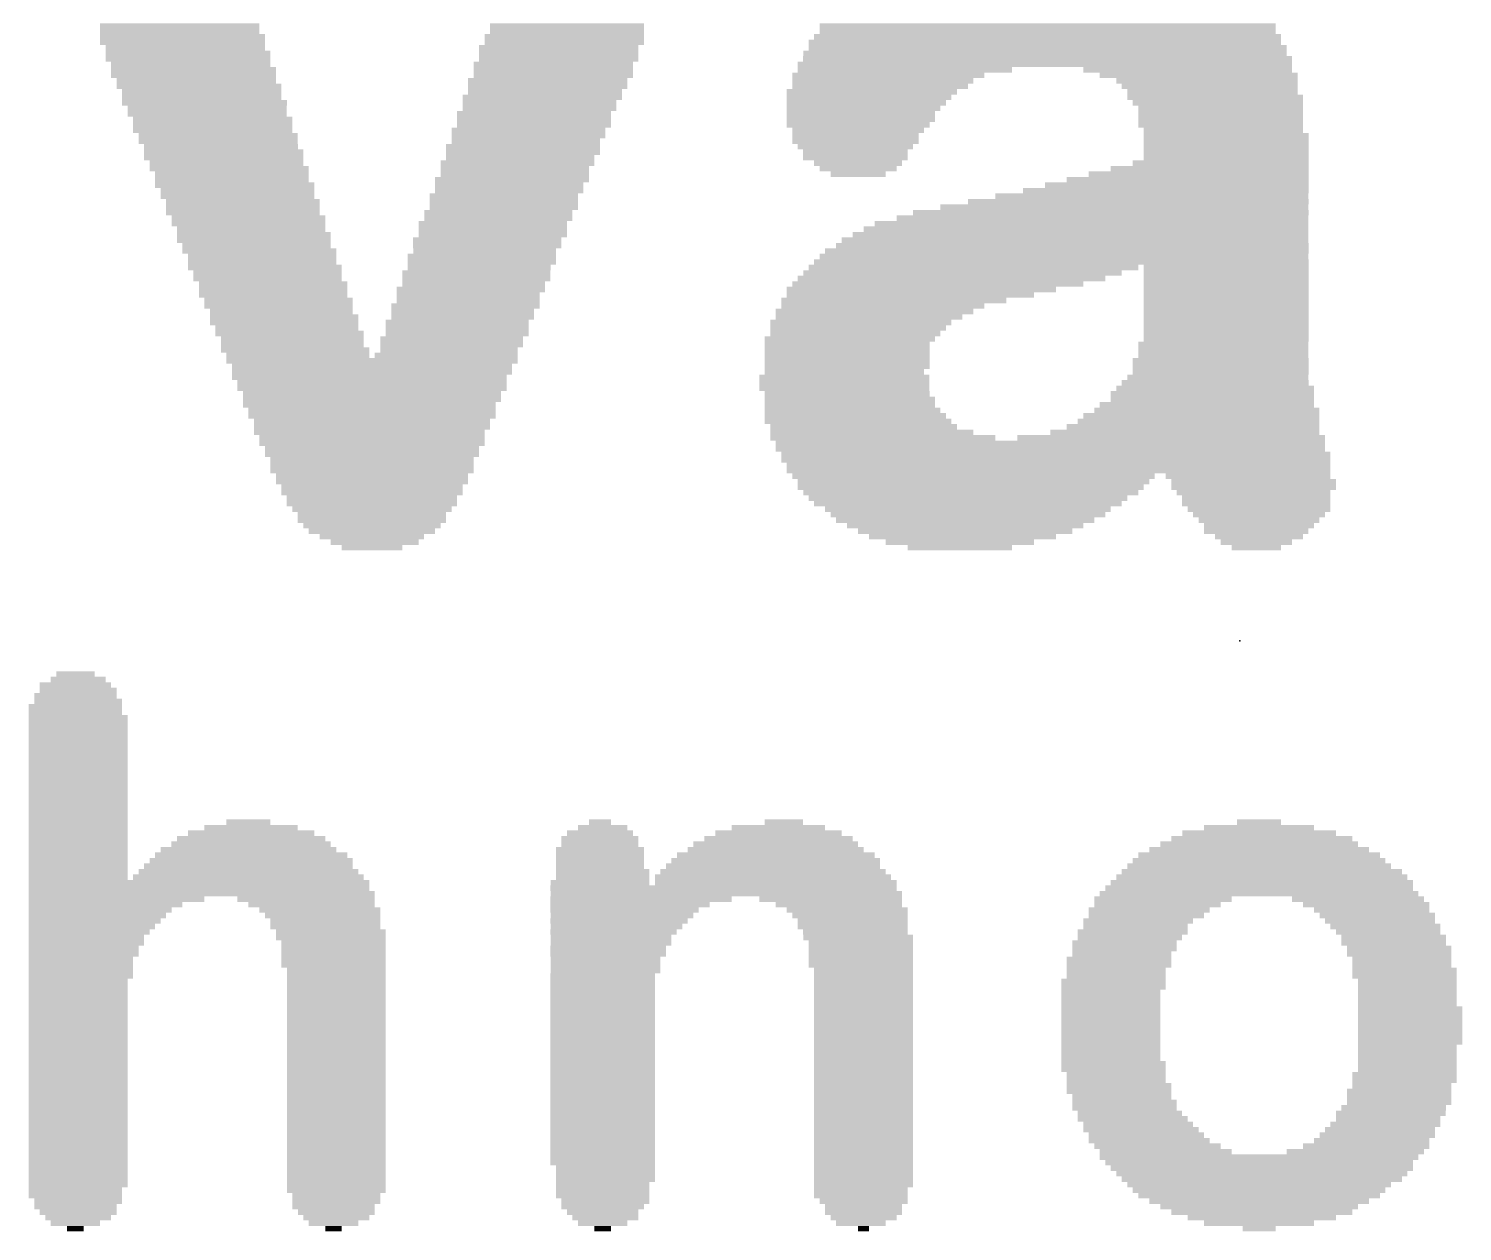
# Model space of a CAD drawing. Extents: x -52 to 61, y -28 to 22.
# Drawn here: x -15.888 to -12.573, y 5.861 to 8.642 of the extents above; entities that cross this region are included whole.
import ezdxf

# ---------------------------------------------------------------- set-up
doc = ezdxf.new("R2010")
doc.units = 0
doc.layers.add('21', color=53, linetype='CONTINUOUS')
doc.layers.add('23', color=53, linetype='CONTINUOUS')

# ---------------------------------------------------------------- blocks, each defined once
blk = doc.blocks.new('RECT')
blk.add_solid([(-0.5, -0.5), (0.5, -0.5), (-0.5, 0.5), (0.5, 0.5)])

msp = doc.modelspace()

# ---------------------------------------------------------------- linework, layer by layer
at = {"layer": '23'}
msp.add_point((-13.0874, 7.2263), dxfattribs=at)

# ---------------------------------------------------------------- block references
at = {"layer": '21', "yscale": 0.0127}
for p, xscale in [((-15.5385, 8.6487), 0.3683), ((-14.6431, 8.6487), 0.3556), ((-13.5319, 8.6487), 1.0541), ((-15.5385, 8.636), 0.3683), ((-15.5321, 8.6233), 0.381), ((-14.6494, 8.6233), 0.3683), ((-14.6431, 8.636), 0.3556), ((-13.5319, 8.6233), 1.0795), ((-13.5319, 8.636), 1.0541), ((-15.5321, 8.6106), 0.381), ((-15.5258, 8.5979), 0.3683), ((-15.5194, 8.5852), 0.381), ((-14.6622, 8.5979), 0.3683), ((-14.6622, 8.5852), 0.3683), ((-14.6494, 8.6106), 0.3683), ((-13.5382, 8.5852), 1.1176), ((-13.5319, 8.5979), 1.1049), ((-13.5382, 8.6106), 1.0922), ((-15.5194, 8.5725), 0.381), ((-15.5131, 8.5598), 0.3683), ((-15.5067, 8.5471), 0.381), ((-14.6749, 8.5598), 0.3683), ((-14.6749, 8.5471), 0.3683), ((-14.6622, 8.5725), 0.3683), ((-13.5382, 8.5598), 1.143), ((-13.862, 8.5471), 0.4953), ((-13.5319, 8.5725), 1.1303), ((-13.208, 8.5471), 0.4826), ((-15.5067, 8.5344), 0.381), ((-15.5004, 8.5217), 0.3683), ((-14.6875, 8.5217), 0.3683), ((-14.6749, 8.5344), 0.3683), ((-13.9002, 8.5344), 0.4445), ((-13.9129, 8.5217), 0.4191), ((-13.1826, 8.5344), 0.4572), ((-13.1636, 8.5217), 0.4191), ((-15.494, 8.509), 0.381), ((-15.4877, 8.4963), 0.3683), ((-15.4877, 8.4836), 0.3683), ((-14.7003, 8.4836), 0.3683), ((-14.6875, 8.509), 0.3683), ((-14.6939, 8.4963), 0.3556), ((-13.9383, 8.4963), 0.3937), ((-13.9446, 8.4836), 0.381), ((-13.9192, 8.509), 0.4064), ((-13.1572, 8.509), 0.4064), ((-13.1509, 8.4963), 0.3937), ((-13.1445, 8.4836), 0.4064), ((-15.4813, 8.4709), 0.381), ((-15.475, 8.4582), 0.3683), ((-14.7066, 8.4709), 0.3556), ((-14.7066, 8.4582), 0.3556), ((-13.951, 8.4709), 0.3683), ((-13.9573, 8.4582), 0.3556), ((-13.1382, 8.4709), 0.3937), ((-13.1318, 8.4582), 0.381), ((-15.475, 8.4455), 0.3683), ((-15.4623, 8.4328), 0.3683), ((-15.4623, 8.4201), 0.3683), ((-14.7193, 8.4455), 0.3556), ((-14.7193, 8.4328), 0.3556), ((-14.7193, 8.4201), 0.3556), ((-13.9637, 8.4455), 0.3429), ((-13.9637, 8.4328), 0.3429), ((-13.97, 8.4201), 0.3302), ((-13.1318, 8.4455), 0.381), ((-13.1318, 8.4328), 0.381), ((-13.1318, 8.4201), 0.381), ((-15.4623, 8.4074), 0.3683), ((-15.4496, 8.3947), 0.3683), ((-15.4496, 8.382), 0.3683), ((-14.7384, 8.382), 0.3429), ((-14.732, 8.4074), 0.3556), ((-14.732, 8.3947), 0.3556), ((-13.9764, 8.3947), 0.2921), ((-13.9764, 8.382), 0.2921), ((-13.97, 8.4074), 0.3048), ((-13.1255, 8.4074), 0.3683), ((-13.1191, 8.3947), 0.381), ((-13.1191, 8.382), 0.381), ((-15.4369, 8.3566), 0.3683), ((-15.4432, 8.3693), 0.3556), ((-14.7447, 8.3693), 0.3556), ((-14.7447, 8.3566), 0.3556), ((-13.9764, 8.3693), 0.2667), ((-13.9764, 8.3566), 0.2413), ((-13.1191, 8.3693), 0.381), ((-13.1191, 8.3566), 0.381), ((-15.4369, 8.3439), 0.3683), ((-15.4242, 8.3185), 0.3683), ((-15.4305, 8.3312), 0.3556), ((-14.7574, 8.3312), 0.3556), ((-14.7637, 8.3185), 0.3429), ((-14.7511, 8.3439), 0.3429), ((-13.9764, 8.3439), 0.2413), ((-13.97, 8.3312), 0.2032), ((-13.97, 8.3185), 0.1778), ((-13.1572, 8.3185), 0.4572), ((-13.1318, 8.3312), 0.4064), ((-13.1191, 8.3439), 0.381), ((-15.4178, 8.3058), 0.3556), ((-15.4178, 8.2931), 0.3556), ((-14.7701, 8.2931), 0.3556), ((-14.7637, 8.3058), 0.3429), ((-13.97, 8.3058), 0.127), ((-13.208, 8.2931), 0.5588), ((-13.1826, 8.3058), 0.508), ((-15.4115, 8.2804), 0.3683), ((-15.4051, 8.2677), 0.3556), ((-15.4051, 8.255), 0.3556), ((-14.7892, 8.255), 0.3429), ((-14.7765, 8.2804), 0.3429), ((-14.7765, 8.2677), 0.3429), ((-13.2906, 8.255), 0.7239), ((-13.2588, 8.2677), 0.6604), ((-13.2334, 8.2804), 0.6096), ((-15.3924, 8.2423), 0.3556), ((-15.3924, 8.2296), 0.3556), ((-15.3924, 8.2169), 0.3556), ((-14.8018, 8.2169), 0.3429), ((-14.7892, 8.2423), 0.3429), ((-14.7892, 8.2296), 0.3429), ((-13.3858, 8.2169), 0.9144), ((-13.3541, 8.2296), 0.8509), ((-13.3223, 8.2423), 0.7874), ((-15.3797, 8.2042), 0.3556), ((-15.3797, 8.1915), 0.3556), ((-14.8146, 8.1915), 0.3429), ((-14.8018, 8.2042), 0.3429), ((-13.4303, 8.1915), 1.0033), ((-13.4049, 8.2042), 0.9525), ((-15.3734, 8.1788), 0.3429), ((-15.367, 8.1661), 0.3556), ((-15.367, 8.1534), 0.3556), ((-14.8273, 8.1534), 0.3429), ((-14.8146, 8.1788), 0.3429), ((-14.8146, 8.1661), 0.3429), ((-13.4684, 8.1534), 1.0795), ((-13.4557, 8.1661), 1.0541), ((-13.443, 8.1788), 1.0287), ((-15.3607, 8.1407), 0.3429), ((-15.3543, 8.128), 0.3556), ((-15.348, 8.1153), 0.3429), ((-14.8399, 8.1153), 0.3429), ((-14.8273, 8.1407), 0.3429), ((-14.8336, 8.128), 0.3302), ((-13.4938, 8.1153), 1.1303), ((-13.4874, 8.128), 1.1176), ((-13.4747, 8.1407), 1.0922), ((-15.348, 8.1026), 0.3429), ((-15.3416, 8.0899), 0.3556), ((-14.8399, 8.1026), 0.3429), ((-14.8463, 8.0899), 0.3302), ((-13.7033, 8.0899), 0.762), ((-13.5001, 8.1026), 1.143), ((-13.1191, 8.0899), 0.381), ((-15.3353, 8.0772), 0.3429), ((-15.3353, 8.0645), 0.3429), ((-15.3226, 8.0518), 0.3429), ((-14.8527, 8.0772), 0.3429), ((-14.8527, 8.0645), 0.3429), ((-14.859, 8.0518), 0.3302), ((-13.7858, 8.0518), 0.6731), ((-13.7541, 8.0645), 0.7112), ((-13.7287, 8.0772), 0.7366), ((-13.1191, 8.0772), 0.381), ((-13.1191, 8.0645), 0.381), ((-13.1191, 8.0518), 0.381), ((-15.3226, 8.0391), 0.3429), ((-15.3226, 8.0264), 0.3429), ((-14.8654, 8.0391), 0.3429), ((-14.8717, 8.0264), 0.3302), ((-13.8494, 8.0264), 0.5715), ((-13.8239, 8.0391), 0.6223), ((-13.1191, 8.0391), 0.381), ((-13.1191, 8.0264), 0.381), ((-15.3099, 8.0137), 0.3429), ((-15.3099, 8.001), 0.3429), ((-15.3035, 7.9883), 0.3302), ((-14.878, 8.001), 0.3429), ((-14.8844, 7.9883), 0.3302), ((-14.8717, 8.0137), 0.3302), ((-13.9319, 7.9883), 0.4572), ((-13.8875, 8.0137), 0.5207), ((-13.9129, 8.001), 0.4699), ((-13.1191, 8.0137), 0.381), ((-13.1191, 8.001), 0.381), ((-13.1191, 7.9883), 0.381), ((-15.2972, 7.9756), 0.3429), ((-15.2972, 7.9629), 0.3429), ((-15.2908, 7.9502), 0.3302), ((-14.8971, 7.9629), 0.3302), ((-14.8971, 7.9502), 0.3302), ((-14.8844, 7.9756), 0.3302), ((-13.9637, 7.9629), 0.4191), ((-13.97, 7.9502), 0.4064), ((-13.9446, 7.9756), 0.4318), ((-13.1191, 7.9756), 0.381), ((-13.1191, 7.9629), 0.381), ((-13.1191, 7.9502), 0.381), ((-15.2845, 7.9375), 0.3429), ((-15.2781, 7.9248), 0.3302), ((-14.9098, 7.9248), 0.3302), ((-14.8971, 7.9375), 0.3302), ((-13.9891, 7.9248), 0.3937), ((-13.9764, 7.9375), 0.3937), ((-13.1191, 7.9375), 0.381), ((-13.1191, 7.9248), 0.381), ((-15.2718, 7.8994), 0.3429), ((-15.2781, 7.9121), 0.3302), ((-15.2654, 7.8867), 0.3302), ((-14.9225, 7.8867), 0.3302), ((-14.9098, 7.9121), 0.3302), ((-14.9162, 7.8994), 0.3175), ((-13.9954, 7.9121), 0.381), ((-13.9954, 7.8994), 0.381), ((-13.9954, 7.8867), 0.381), ((-13.1255, 7.9121), 0.3937), ((-13.1255, 7.8994), 0.3937), ((-13.1255, 7.8867), 0.3937), ((-15.094, 7.874), 0.6731), ((-15.094, 7.8613), 0.6477), ((-13.9954, 7.874), 0.381), ((-13.9954, 7.8613), 0.381), ((-13.1318, 7.874), 0.4064), ((-13.1318, 7.8613), 0.4064), ((-15.094, 7.8486), 0.6477), ((-15.1003, 7.8359), 0.635), ((-15.094, 7.8232), 0.6223), ((-14.0018, 7.8359), 0.3937), ((-14.0018, 7.8232), 0.3937), ((-14.0018, 7.8486), 0.3683), ((-13.1445, 7.8232), 0.4318), ((-13.1382, 7.8359), 0.4191), ((-13.1318, 7.8486), 0.4064), ((-15.094, 7.8105), 0.6223), ((-15.094, 7.7978), 0.5969), ((-15.094, 7.7851), 0.5969), ((-14.0018, 7.8105), 0.3937), ((-13.9891, 7.7851), 0.3937), ((-13.9954, 7.7978), 0.381), ((-13.1509, 7.7978), 0.4699), ((-13.1509, 7.7851), 0.4699), ((-13.1445, 7.8105), 0.4572), ((-15.1003, 7.7724), 0.5842), ((-15.094, 7.7597), 0.5715), ((-13.9891, 7.7724), 0.3937), ((-13.9827, 7.7597), 0.4064), ((-13.1636, 7.7597), 0.5207), ((-13.1636, 7.7724), 0.4953), ((-15.094, 7.747), 0.5715), ((-15.094, 7.7343), 0.5461), ((-15.094, 7.7216), 0.5461), ((-13.9764, 7.747), 0.4191), ((-13.97, 7.7343), 0.4318), ((-13.9573, 7.7216), 0.4318), ((-13.1953, 7.7216), 0.5842), ((-13.1826, 7.7343), 0.5588), ((-13.1763, 7.747), 0.5461), ((-15.1003, 7.7089), 0.5334), ((-15.094, 7.6962), 0.5207), ((-13.9129, 7.6962), 0.5207), ((-13.9383, 7.7089), 0.4699), ((-13.2461, 7.6962), 0.7112), ((-13.2144, 7.7089), 0.6223), ((-15.094, 7.6835), 0.5207), ((-15.094, 7.6708), 0.4953), ((-15.094, 7.6581), 0.4953), ((-13.5255, 7.6835), 1.27), ((-13.5255, 7.6708), 1.27), ((-13.5128, 7.6581), 1.27), ((-15.094, 7.6454), 0.4699), ((-15.094, 7.6327), 0.4699), ((-15.094, 7.62), 0.4699), ((-13.5128, 7.6454), 1.27), ((-13.5065, 7.6327), 1.2573), ((-13.5065, 7.62), 1.2573), ((-15.094, 7.6073), 0.4445), ((-15.094, 7.5946), 0.4445), ((-13.7033, 7.6073), 0.8382), ((-13.7033, 7.5946), 0.8128), ((-13.0683, 7.6073), 0.381), ((-13.0556, 7.5946), 0.381), ((-15.094, 7.5819), 0.4191), ((-15.094, 7.5692), 0.4191), ((-15.094, 7.5565), 0.3937), ((-13.7096, 7.5819), 0.8001), ((-13.7096, 7.5692), 0.7747), ((-13.716, 7.5565), 0.7366), ((-13.0556, 7.5819), 0.381), ((-13.0556, 7.5692), 0.3556), ((-13.0493, 7.5565), 0.3429), ((-15.094, 7.5438), 0.3937), ((-15.094, 7.5311), 0.3683), ((-15.094, 7.5184), 0.3429), ((-13.716, 7.5438), 0.7112), ((-13.716, 7.5311), 0.6604), ((-13.716, 7.5184), 0.635), ((-13.0493, 7.5438), 0.3429), ((-13.0429, 7.5311), 0.3302), ((-13.0429, 7.5184), 0.3048), ((-15.094, 7.5057), 0.3429), ((-15.094, 7.493), 0.3175), ((-13.7224, 7.5057), 0.5969), ((-13.7224, 7.493), 0.5461), ((-13.0429, 7.5057), 0.2794), ((-13.0429, 7.493), 0.254), ((-15.094, 7.4803), 0.2921), ((-15.094, 7.4676), 0.2413), ((-15.0876, 7.4549), 0.2032), ((-13.7224, 7.4803), 0.4953), ((-13.7287, 7.4676), 0.4318), ((-13.7351, 7.4549), 0.3429), ((-13.0493, 7.4803), 0.2413), ((-13.0429, 7.4676), 0.2032), ((-13.0493, 7.4549), 0.1651), ((-15.094, 7.4422), 0.1397), ((-13.7351, 7.4422), 0.2413), ((-13.0493, 7.4422), 0.1143), ((-15.7797, 7.1247), 0.1651), ((-15.7734, 7.1374), 0.127), ((-15.7797, 7.1501), 0.0889), ((-15.7797, 7.0993), 0.1905), ((-15.7734, 7.112), 0.1778), ((-15.7797, 7.0739), 0.2159), ((-15.7797, 7.0612), 0.2159), ((-15.7734, 7.0866), 0.2032), ((-15.7734, 7.0485), 0.2286), ((-15.7734, 7.0358), 0.2286), ((-15.7734, 7.0231), 0.2286), ((-15.7734, 7.0104), 0.2286), ((-15.7734, 6.9977), 0.2286), ((-15.7734, 6.985), 0.2286), ((-15.7734, 6.9723), 0.2286), ((-15.7734, 6.9596), 0.2286), ((-15.7734, 6.9469), 0.2286), ((-15.7734, 6.9342), 0.2286), ((-15.7734, 6.9215), 0.2286), ((-15.7734, 6.9088), 0.2286), ((-15.7734, 6.8961), 0.2286), ((-15.7734, 6.8834), 0.2286), ((-15.7734, 6.8707), 0.2286), ((-15.7734, 6.858), 0.2286), ((-15.7734, 6.8453), 0.2286), ((-15.7734, 6.8326), 0.2286), ((-15.7734, 6.8199), 0.2286), ((-15.7734, 6.8072), 0.2286), ((-15.7734, 6.7945), 0.2286), ((-15.3734, 6.7945), 0.2159), ((-15.3797, 6.8072), 0.1016), ((-14.5606, 6.7945), 0.1143), ((-14.5669, 6.8072), 0.0508), ((-14.1542, 6.7945), 0.2159), ((-14.1415, 6.8072), 0.0889), ((-13.0429, 6.7945), 0.254), ((-13.0429, 6.8072), 0.1016), ((-15.7734, 6.7818), 0.2286), ((-15.7734, 6.7691), 0.2286), ((-15.7734, 6.7564), 0.2286), ((-15.3734, 6.7564), 0.3683), ((-15.3734, 6.7691), 0.3429), ((-15.3734, 6.7818), 0.2921), ((-14.5669, 6.7691), 0.1778), ((-14.5669, 6.7564), 0.1778), ((-14.5669, 6.7818), 0.1524), ((-14.1605, 6.7564), 0.381), ((-14.1542, 6.7691), 0.3429), ((-14.1542, 6.7818), 0.2921), ((-13.0429, 6.7564), 0.4572), ((-13.0366, 6.7691), 0.4191), ((-13.0429, 6.7818), 0.3556), ((-15.7734, 6.7437), 0.2286), ((-15.7734, 6.731), 0.2286), ((-15.3734, 6.731), 0.4445), ((-15.3797, 6.7437), 0.4064), ((-14.5669, 6.7437), 0.2032), ((-14.5669, 6.731), 0.2032), ((-14.1605, 6.731), 0.4572), ((-14.1605, 6.7437), 0.4064), ((-13.0429, 6.731), 0.5588), ((-13.0429, 6.7437), 0.508), ((-15.7734, 6.7183), 0.2286), ((-15.7734, 6.7056), 0.2286), ((-15.7734, 6.6929), 0.2286), ((-15.3797, 6.6929), 0.508), ((-15.3797, 6.7056), 0.4826), ((-15.3734, 6.7183), 0.4699), ((-14.5606, 6.6929), 0.2159), ((-14.5669, 6.7183), 0.2032), ((-14.5669, 6.7056), 0.2032), ((-14.1669, 6.6929), 0.5207), ((-14.1669, 6.7056), 0.4953), ((-14.1605, 6.7183), 0.4826), ((-13.0366, 6.6929), 0.6477), ((-13.0429, 6.7056), 0.6096), ((-13.0429, 6.7183), 0.5842), ((-15.7734, 6.6802), 0.2286), ((-15.494, 6.6675), 0.7874), ((-15.3797, 6.6802), 0.5334), ((-14.5669, 6.6675), 0.2286), ((-14.5606, 6.6802), 0.2159), ((-14.1669, 6.6802), 0.5461), ((-14.1605, 6.6675), 0.5588), ((-13.0366, 6.6675), 0.6985), ((-13.0366, 6.6802), 0.6731), ((-15.4877, 6.6421), 0.8001), ((-15.494, 6.6548), 0.7874), ((-15.6845, 6.6294), 0.4064), ((-15.2464, 6.6294), 0.3175), ((-14.2812, 6.6548), 0.8001), ((-14.4717, 6.6294), 0.4191), ((-14.2748, 6.6421), 0.8128), ((-14.0335, 6.6294), 0.3302), ((-13.2652, 6.6294), 0.3175), ((-13.0429, 6.6421), 0.7366), ((-13.0429, 6.6548), 0.7112), ((-12.8143, 6.6294), 0.3048), ((-15.7099, 6.6167), 0.3556), ((-15.7226, 6.604), 0.3302), ((-15.729, 6.5913), 0.3175), ((-15.2337, 6.6167), 0.2921), ((-15.2146, 6.604), 0.2794), ((-15.2083, 6.5913), 0.2667), ((-14.4971, 6.6167), 0.3683), ((-14.5098, 6.604), 0.3429), ((-14.5161, 6.5913), 0.3302), ((-14.0145, 6.6167), 0.2921), ((-13.9954, 6.604), 0.2794), ((-13.9891, 6.5913), 0.2667), ((-13.3033, 6.5913), 0.2667), ((-13.2969, 6.604), 0.2794), ((-13.2779, 6.6167), 0.2921), ((-12.7953, 6.6167), 0.2921), ((-12.7826, 6.604), 0.2667), ((-12.7698, 6.5913), 0.2667), ((-15.7353, 6.5786), 0.3048), ((-15.7416, 6.5659), 0.2921), ((-15.2019, 6.5786), 0.254), ((-15.2019, 6.5659), 0.254), ((-14.5225, 6.5786), 0.3175), ((-14.5288, 6.5659), 0.3048), ((-13.9827, 6.5786), 0.254), ((-13.9827, 6.5659), 0.254), ((-13.3223, 6.5786), 0.254), ((-13.3287, 6.5659), 0.2413), ((-12.7635, 6.5786), 0.254), ((-12.7508, 6.5659), 0.254), ((-15.7544, 6.5405), 0.2667), ((-15.7544, 6.5278), 0.2667), ((-15.748, 6.5532), 0.2794), ((-15.1892, 6.5532), 0.254), ((-15.1892, 6.5405), 0.254), ((-15.1829, 6.5278), 0.2413), ((-14.5352, 6.5532), 0.2921), ((-14.5415, 6.5405), 0.2794), ((-14.5415, 6.5278), 0.2794), ((-13.9764, 6.5532), 0.2413), ((-13.97, 6.5405), 0.254), ((-13.9637, 6.5278), 0.2413), ((-13.3541, 6.5278), 0.2413), ((-13.335, 6.5532), 0.254), ((-13.3414, 6.5405), 0.2413), ((-12.7445, 6.5532), 0.2413), ((-12.7317, 6.5405), 0.2413), ((-12.7317, 6.5278), 0.2413), ((-15.7607, 6.5151), 0.254), ((-15.7607, 6.5024), 0.254), ((-15.1829, 6.5151), 0.2413), ((-15.1829, 6.5024), 0.2413), ((-14.5479, 6.5151), 0.2667), ((-14.5479, 6.5024), 0.2667), ((-13.9637, 6.5151), 0.2413), ((-13.9637, 6.5024), 0.2413), ((-13.3541, 6.5151), 0.2413), ((-13.3604, 6.5024), 0.2286), ((-12.7191, 6.5151), 0.2413), ((-12.7191, 6.5024), 0.2413), ((-15.7671, 6.4897), 0.2413), ((-15.7671, 6.477), 0.2413), ((-15.7671, 6.4643), 0.2413), ((-15.1829, 6.4897), 0.2413), ((-15.1829, 6.477), 0.2413), ((-15.1765, 6.4643), 0.2286), ((-14.5542, 6.4897), 0.254), ((-14.5542, 6.477), 0.254), ((-14.5542, 6.4643), 0.254), ((-13.9637, 6.4897), 0.2413), ((-13.9637, 6.477), 0.2413), ((-13.9573, 6.4643), 0.2286), ((-13.3668, 6.4897), 0.2413), ((-13.3668, 6.477), 0.2413), ((-13.3731, 6.4643), 0.2286), ((-12.7127, 6.4897), 0.2286), ((-12.7127, 6.477), 0.2286), ((-12.7064, 6.4643), 0.2413), ((-15.7671, 6.4516), 0.2413), ((-15.7734, 6.4389), 0.2286), ((-15.7734, 6.4262), 0.2286), ((-15.1765, 6.4516), 0.2286), ((-15.1765, 6.4389), 0.2286), ((-15.1765, 6.4262), 0.2286), ((-14.5606, 6.4516), 0.2413), ((-14.5606, 6.4389), 0.2413), ((-14.5606, 6.4262), 0.2413), ((-13.9573, 6.4516), 0.2286), ((-13.9573, 6.4389), 0.2286), ((-13.9573, 6.4262), 0.2286), ((-13.3795, 6.4389), 0.2413), ((-13.3795, 6.4262), 0.2413), ((-13.3731, 6.4516), 0.2286), ((-12.7064, 6.4516), 0.2413), ((-12.7, 6.4389), 0.2286), ((-12.7, 6.4262), 0.2286), ((-15.7734, 6.4135), 0.2286), ((-15.7734, 6.4008), 0.2286), ((-15.1765, 6.4135), 0.2286), ((-15.1765, 6.4008), 0.2286), ((-14.5606, 6.4135), 0.2413), ((-14.5606, 6.4008), 0.2413), ((-13.9573, 6.4135), 0.2286), ((-13.9573, 6.4008), 0.2286), ((-13.3858, 6.4135), 0.2286), ((-13.3858, 6.4008), 0.2286), ((-12.7, 6.4135), 0.2286), ((-12.7, 6.4008), 0.2286), ((-15.7734, 6.3881), 0.2286), ((-15.7734, 6.3754), 0.2286), ((-15.7734, 6.3627), 0.2286), ((-15.1765, 6.3881), 0.2286), ((-15.1765, 6.3754), 0.2286), ((-15.1765, 6.3627), 0.2286), ((-14.5606, 6.3881), 0.2413), ((-14.5606, 6.3754), 0.2413), ((-14.5606, 6.3627), 0.2413), ((-13.9573, 6.3881), 0.2286), ((-13.9573, 6.3754), 0.2286), ((-13.9573, 6.3627), 0.2286), ((-13.3858, 6.3881), 0.2286), ((-13.3858, 6.3754), 0.2286), ((-13.3858, 6.3627), 0.2286), ((-12.7, 6.3881), 0.2286), ((-12.6936, 6.3754), 0.2413), ((-12.6936, 6.3627), 0.2413), ((-15.7734, 6.35), 0.2286), ((-15.7734, 6.3373), 0.2286), ((-15.1765, 6.35), 0.2286), ((-15.1765, 6.3373), 0.2286), ((-14.5606, 6.35), 0.2413), ((-14.5606, 6.3373), 0.2413), ((-13.9573, 6.35), 0.2286), ((-13.9573, 6.3373), 0.2286), ((-13.3858, 6.35), 0.2286), ((-13.3858, 6.3373), 0.2286), ((-12.6936, 6.35), 0.2413), ((-12.6936, 6.3373), 0.2413), ((-15.7734, 6.3246), 0.2286), ((-15.7734, 6.3119), 0.2286), ((-15.7734, 6.2992), 0.2286), ((-15.1765, 6.3246), 0.2286), ((-15.1765, 6.3119), 0.2286), ((-15.1765, 6.2992), 0.2286), ((-14.5606, 6.3246), 0.2413), ((-14.5606, 6.3119), 0.2413), ((-14.5606, 6.2992), 0.2413), ((-13.9573, 6.3246), 0.2286), ((-13.9573, 6.3119), 0.2286), ((-13.9573, 6.2992), 0.2286), ((-13.3858, 6.3246), 0.2286), ((-13.3858, 6.3119), 0.2286), ((-13.3858, 6.2992), 0.2286), ((-12.6936, 6.3246), 0.2413), ((-12.6936, 6.3119), 0.2413), ((-12.6936, 6.2992), 0.2413), ((-15.7734, 6.2865), 0.2286), ((-15.7734, 6.2738), 0.2286), ((-15.7734, 6.2611), 0.2286), ((-15.1765, 6.2865), 0.2286), ((-15.1765, 6.2738), 0.2286), ((-15.1765, 6.2611), 0.2286), ((-14.5606, 6.2865), 0.2413), ((-14.5606, 6.2738), 0.2413), ((-14.5606, 6.2611), 0.2413), ((-13.9573, 6.2865), 0.2286), ((-13.9573, 6.2738), 0.2286), ((-13.9573, 6.2611), 0.2286), ((-13.3858, 6.2865), 0.2286), ((-13.3858, 6.2738), 0.2286), ((-13.3858, 6.2611), 0.2286), ((-12.7, 6.2865), 0.2286), ((-12.7, 6.2738), 0.2286), ((-12.7, 6.2611), 0.2286), ((-15.7734, 6.2484), 0.2286), ((-15.7734, 6.2357), 0.2286), ((-15.1765, 6.2484), 0.2286), ((-15.1765, 6.2357), 0.2286), ((-14.5606, 6.2484), 0.2413), ((-14.5606, 6.2357), 0.2413), ((-13.9573, 6.2484), 0.2286), ((-13.9573, 6.2357), 0.2286), ((-13.3795, 6.2484), 0.2413), ((-13.3795, 6.2357), 0.2413), ((-12.7, 6.2484), 0.2286), ((-12.7, 6.2357), 0.2286), ((-15.7734, 6.223), 0.2286), ((-15.7734, 6.2103), 0.2286), ((-15.7734, 6.1976), 0.2286), ((-15.1765, 6.223), 0.2286), ((-15.1765, 6.2103), 0.2286), ((-15.1765, 6.1976), 0.2286), ((-14.5606, 6.223), 0.2413), ((-14.5606, 6.2103), 0.2413), ((-14.5606, 6.1976), 0.2413), ((-13.9573, 6.223), 0.2286), ((-13.9573, 6.2103), 0.2286), ((-13.9573, 6.1976), 0.2286), ((-13.3731, 6.223), 0.2286), ((-13.3731, 6.2103), 0.2286), ((-13.3668, 6.1976), 0.2413), ((-12.7064, 6.223), 0.2413), ((-12.7064, 6.2103), 0.2413), ((-12.7127, 6.1976), 0.2286), ((-15.7734, 6.1849), 0.2286), ((-15.7734, 6.1722), 0.2286), ((-15.7734, 6.1595), 0.2286), ((-15.1765, 6.1849), 0.2286), ((-15.1765, 6.1722), 0.2286), ((-15.1765, 6.1595), 0.2286), ((-14.5606, 6.1849), 0.2413), ((-14.5606, 6.1722), 0.2413), ((-14.5606, 6.1595), 0.2413), ((-13.9573, 6.1849), 0.2286), ((-13.9573, 6.1722), 0.2286), ((-13.9573, 6.1595), 0.2286), ((-13.3668, 6.1849), 0.2413), ((-13.3541, 6.1595), 0.2413), ((-13.3604, 6.1722), 0.2286), ((-12.7191, 6.1849), 0.2413), ((-12.7191, 6.1722), 0.2413), ((-12.7191, 6.1595), 0.2413), ((-15.7734, 6.1468), 0.2286), ((-15.7734, 6.1341), 0.2286), ((-15.1765, 6.1468), 0.2286), ((-15.1765, 6.1341), 0.2286), ((-14.5606, 6.1468), 0.2413), ((-14.5606, 6.1341), 0.2413), ((-13.9573, 6.1468), 0.2286), ((-13.9573, 6.1341), 0.2286), ((-13.3541, 6.1468), 0.2413), ((-13.3414, 6.1341), 0.2413), ((-12.7381, 6.1341), 0.254), ((-12.7317, 6.1468), 0.2413), ((-15.7734, 6.1214), 0.2286), ((-15.7734, 6.1087), 0.2286), ((-15.7734, 6.096), 0.2286), ((-15.1765, 6.1214), 0.2286), ((-15.1765, 6.1087), 0.2286), ((-15.1765, 6.096), 0.2286), ((-14.5606, 6.1214), 0.2413), ((-14.5606, 6.1087), 0.2413), ((-14.5606, 6.096), 0.2413), ((-13.9573, 6.1214), 0.2286), ((-13.9573, 6.1087), 0.2286), ((-13.9573, 6.096), 0.2286), ((-13.335, 6.1214), 0.254), ((-13.316, 6.096), 0.2667), ((-13.3223, 6.1087), 0.254), ((-12.7635, 6.096), 0.254), ((-12.7508, 6.1087), 0.254), ((-12.7445, 6.1214), 0.2413), ((-15.7734, 6.0833), 0.2286), ((-15.7734, 6.0706), 0.2286), ((-15.1765, 6.0833), 0.2286), ((-15.1765, 6.0706), 0.2286), ((-14.5606, 6.0833), 0.2413), ((-14.5606, 6.0706), 0.2413), ((-13.9573, 6.0833), 0.2286), ((-13.9573, 6.0706), 0.2286), ((-13.3033, 6.0833), 0.2667), ((-13.2969, 6.0706), 0.2794), ((-12.7826, 6.0706), 0.2667), ((-12.7698, 6.0833), 0.2667), ((-15.7734, 6.0579), 0.2286), ((-15.7734, 6.0452), 0.2286), ((-15.7734, 6.0325), 0.2286), ((-15.1765, 6.0579), 0.2286), ((-15.1765, 6.0452), 0.2286), ((-15.1765, 6.0325), 0.2286), ((-14.5606, 6.0579), 0.2413), ((-14.5606, 6.0452), 0.2413), ((-14.5606, 6.0325), 0.2413), ((-13.9573, 6.0579), 0.2286), ((-13.9573, 6.0452), 0.2286), ((-13.9573, 6.0325), 0.2286), ((-13.2779, 6.0579), 0.2921), ((-13.2588, 6.0452), 0.3048), ((-13.0429, 6.0325), 0.7366), ((-12.8207, 6.0452), 0.3175), ((-12.7953, 6.0579), 0.2921), ((-15.7734, 6.0198), 0.2286), ((-15.7734, 6.0071), 0.2286), ((-15.7734, 5.9944), 0.2286), ((-15.1765, 6.0198), 0.2286), ((-15.1765, 6.0071), 0.2286), ((-15.1765, 5.9944), 0.2286), ((-14.5606, 6.0198), 0.2413), ((-14.5542, 6.0071), 0.2286), ((-14.5542, 5.9944), 0.2286), ((-13.9573, 6.0198), 0.2286), ((-13.9573, 6.0071), 0.2286), ((-13.9573, 5.9944), 0.2286), ((-13.0429, 6.0198), 0.7112), ((-13.0366, 6.0071), 0.6985), ((-13.0366, 5.9944), 0.6731), ((-15.7734, 5.9817), 0.2286), ((-15.7734, 5.969), 0.2286), ((-15.1765, 5.9817), 0.2286), ((-15.1765, 5.969), 0.2286), ((-14.5606, 5.969), 0.2159), ((-14.5542, 5.9817), 0.2286), ((-13.9573, 5.9817), 0.2286), ((-13.9573, 5.969), 0.2286), ((-13.0366, 5.9817), 0.6477), ((-13.0429, 5.969), 0.6096), ((-15.7797, 5.9563), 0.2159), ((-15.7797, 5.9436), 0.2159), ((-15.7734, 5.9309), 0.2032), ((-15.1765, 5.9563), 0.2286), ((-15.1765, 5.9436), 0.2032), ((-15.1765, 5.9309), 0.2032), ((-14.5606, 5.9563), 0.2159), ((-14.5606, 5.9436), 0.2159), ((-14.5542, 5.9309), 0.2032), ((-13.9637, 5.9563), 0.2159), ((-13.9637, 5.9436), 0.2159), ((-13.9573, 5.9309), 0.2032), ((-13.0429, 5.9563), 0.5842), ((-13.0429, 5.9436), 0.5588), ((-13.0429, 5.9309), 0.508), ((-15.7797, 5.9182), 0.1905), ((-15.7734, 5.9055), 0.1778), ((-15.1829, 5.9182), 0.1905), ((-15.1765, 5.9055), 0.1778), ((-14.5606, 5.9182), 0.1905), ((-14.5606, 5.9055), 0.1651), ((-13.9573, 5.9182), 0.1778), ((-13.9573, 5.9055), 0.1778), ((-13.0429, 5.9182), 0.4572), ((-13.0366, 5.9055), 0.4191), ((-15.7734, 5.8928), 0.1524), ((-15.7797, 5.8801), 0.1143), ((-15.7797, 5.8674), 0.0381), ((-15.1765, 5.8928), 0.1524), ((-15.1829, 5.8801), 0.1143), ((-15.1829, 5.8674), 0.0381), ((-14.5542, 5.8928), 0.1524), ((-14.5606, 5.8801), 0.1143), ((-14.5606, 5.8674), 0.0381), ((-13.9573, 5.8928), 0.1524), ((-13.9637, 5.8801), 0.1143), ((-13.9573, 5.8674), 0.0254), ((-13.0366, 5.8928), 0.3429), ((-13.0429, 5.8801), 0.254), ((-13.0429, 5.8674), 0.0762)]:
    msp.add_blockref('RECT', p, dxfattribs=dict(at, xscale=xscale))

doc.saveas('drawing.dxf')
